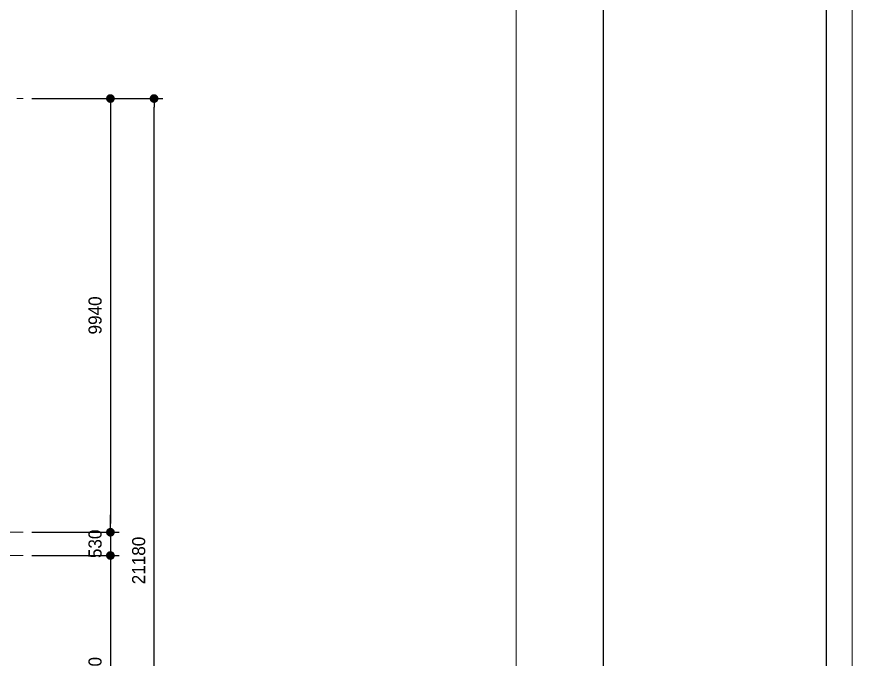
# Model space of a CAD drawing. Header units: millimetres. Extents: x -396231 to 224016, y 0 to 56679.
# Drawn here: x -65134 to -45984, y 27214 to 41946 of the extents above; entities that cross this region are included whole.
import ezdxf

# ---------------------------------------------------------------- set-up
doc = ezdxf.new("R2010")
doc.units = ezdxf.units.MM
doc.linetypes.add('HIDDEN', pattern=[9.525, 6.35, -3.175])
doc.layers.add('dim', color=7, linetype='Continuous')
doc.layers.add('exdim', color=1, linetype='HIDDEN', lineweight=9)
doc.layers.add('WIPCO', color=3, linetype='Continuous', lineweight=9)
doc.layers.add('Plot 설정선', color=251, linetype='Continuous', lineweight=9, plot=False)
doc.styles.add('WIPCO', font='')
doc.styles.get('WIPCO').set_extended_font_data('Dotum')
doc.dimstyles.new('WIPCO-DIM200', dxfattribs={"dimscale": 200, "dimtxt": 1.5, "dimasz": 1, "dimexe": 1, "dimexo": 1, "dimgap": 1, "dimtad": 1, "dimdec": 0, "dimrnd": 10, "dimzin": 0, "dimdsep": 46, "dimtxsty": 'WIPCO', "dimblk": 'DOT', "dimcen": 1, "dimdle": 2, "dimclrd": 256, "dimclre": 256, "dimclrt": 256, "dimadec": 0, "dimazin": 0, "dimtfac": 1, "dimtdec": 0, "dimtix": 1, "dimtmove": 2, "dimatfit": 3, "dimldrblk": 'DOT', "dimfxl": 0, "dimtolj": 1, "dimtzin": 0, "dimarcsym": 0})

# ---------------------------------------------------------------- blocks, each defined once
blk = doc.blocks.new('_Dot')
at = {"color": 0, "linetype": 'ByBlock', "lineweight": -2}
blk.add_line((-0.5, 0), (-1, 0), dxfattribs=at)
at = {"color": 0, "linetype": 'ByBlock', "const_width": 0.5}
blk.add_lwpolyline([(-0.25, 0, 1), (0.25, 0, 1)], format="xyb", close=True, dxfattribs=at)
blk = doc.blocks.new('*D203')
at = {"layer": 'DEFPOINTS', "color": 0}
for p in [(-64987, 40070), (-64987, 30127), (-62987, 30127)]:
    blk.add_point(p, dxfattribs=at)
at = {"layer": 'dim', "lineweight": -2}
for p, q in [((-64787, 40070), (-62787, 40070)), ((-62987, 39870), (-62987, 30327)), ((-64787, 30127), (-62787, 30127))]:
    blk.add_line(p, q, dxfattribs=at)
at = {"layer": 'dim', "lineweight": -2, "xscale": 200, "yscale": 200, "zscale": 200}
for p, rotation in [((-62987, 40070), 90), ((-62987, 30127), 270)]:
    blk.add_blockref('_Dot', p, dxfattribs=dict(at, rotation=rotation))
at = {"layer": 'dim', "insert": (-63337, 35098), "char_height": 300, "attachment_point": 5, "rotation": 90, "style": 'WIPCO'}
blk.add_mtext('\\A1;9940', dxfattribs=at)
blk = doc.blocks.new('*D204')
at = {"layer": 'DEFPOINTS', "color": 0}
for p in [(-64987, 30127), (-64987, 29594), (-62987, 29594)]:
    blk.add_point(p, dxfattribs=at)
at = {"layer": 'dim', "lineweight": -2}
for p, q in [((-62987, 30327), (-62987, 30527)), ((-64787, 30127), (-62787, 30127)), ((-62987, 30127), (-62987, 29594)), ((-64787, 29594), (-62787, 29594)), ((-62987, 29394), (-62987, 29194))]:
    blk.add_line(p, q, dxfattribs=at)
at = {"layer": 'dim', "lineweight": -2, "xscale": 200, "yscale": 200, "zscale": 200}
for p, rotation in [((-62987, 30127), 270), ((-62987, 29594), 90)]:
    blk.add_blockref('_Dot', p, dxfattribs=dict(at, rotation=rotation))
at = {"layer": 'dim', "insert": (-63337, 29861), "char_height": 300, "attachment_point": 5, "rotation": 90, "style": 'WIPCO'}
blk.add_mtext('\\A1;530', dxfattribs=at)
blk = doc.blocks.new('*D205')
at = {"layer": 'DEFPOINTS', "color": 0}
for p in [(-64987, 29594), (-64987, 24068), (-62987, 24068)]:
    blk.add_point(p, dxfattribs=at)
at = {"layer": 'dim', "lineweight": -2}
for p, q in [((-64787, 29594), (-62787, 29594)), ((-62987, 29394), (-62987, 24268)), ((-64787, 24068), (-62787, 24068))]:
    blk.add_line(p, q, dxfattribs=at)
at = {"layer": 'dim', "lineweight": -2, "xscale": 200, "yscale": 200, "zscale": 200}
for p, rotation in [((-62987, 29594), 90), ((-62987, 24068), 270)]:
    blk.add_blockref('_Dot', p, dxfattribs=dict(at, rotation=rotation))
at = {"layer": 'dim', "insert": (-63337, 26831), "char_height": 300, "attachment_point": 5, "rotation": 90, "style": 'WIPCO'}
blk.add_mtext('\\A1;5530', dxfattribs=at)
blk = doc.blocks.new('*D188')
at = {"layer": 'DEFPOINTS', "color": 0}
for p in [(-64987, 40070), (-61987, 40070), (-64987, 18888)]:
    blk.add_point(p, dxfattribs=at)
at = {"layer": 'dim', "lineweight": -2}
for p, q in [((-64787, 40070), (-61787, 40070)), ((-61987, 19088), (-61987, 39870)), ((-64787, 18888), (-61787, 18888))]:
    blk.add_line(p, q, dxfattribs=at)
at = {"layer": 'dim', "lineweight": -2, "xscale": 200, "yscale": 200, "zscale": 200}
for p, rotation in [((-61987, 40070), 90), ((-61987, 18888), 270)]:
    blk.add_blockref('_Dot', p, dxfattribs=dict(at, rotation=rotation))
at = {"layer": 'dim', "insert": (-62337, 29479), "char_height": 300, "attachment_point": 5, "rotation": 90, "style": 'WIPCO'}
blk.add_mtext('\\A1;21180', dxfattribs=at)

msp = doc.modelspace()

# ---------------------------------------------------------------- linework, layer by layer
at = {"layer": 'exdim', "ltscale": 100}
for p, q in [((-67986.6, 40069.6), (-64986.6, 40069.6)), ((-64986.6, 30127.4), (-67986.6, 30127.4)), ((-64986.6, 29594.4), (-67986.6, 29594.4))]:
    msp.add_line(p, q, dxfattribs=at)
at = {"layer": 'Plot 설정선'}
msp.add_lwpolyline([(-126230.7, 56678.6), (-126230.7, 0), (-126230.7, 56678.6), (-45983.7, 56678.6), (-126230.7, 56678.6), (-126230.7, 0), (-126230.7, 56678.6), (-45983.7, 56678.6), (-45983.7, 0), (-126230.7, 0), (-45983.7, 0), (-45983.7, 56678.6), (-45983.7, 0), (-126230.7, 0)], dxfattribs=at)
msp.add_lwpolyline([(-123630.7, 54078.6), (-53688.3, 54078.6), (-53688.3, 2600), (-123630.7, 2600)], close=True, dxfattribs=at)
at = {"layer": 'WIPCO', "color": 3, "lineweight": -3}
msp.add_lwpolyline([(-46583.7, 600), (-125630.7, 600), (-125630.7, 56078.6), (-46583.7, 56078.6)], close=True, dxfattribs=at)
msp.add_lwpolyline([(-51688.3, 600), (-51688.3, 56078.6)], dxfattribs=at)

# ---------------------------------------------------------------- dimensions: what is measured, and where the dimension line sits
at = {"layer": 'dim'}
for base, p1, p2, picture, middle in [((-62986.6, 30127.4), (-64986.6, 40069.6), (-64986.6, 30127.4), '*D203', (-63336.8, 35098.5)), ((-61986.6, 40069.6), (-64986.6, 18888.4), (-64986.6, 40069.6), '*D188', (-62336.8, 29479)), ((-62986.6, 29594.4), (-64986.6, 30127.4), (-64986.6, 29594.4), '*D204', (-63336.8, 29860.9)), ((-62986.6, 24068.3), (-64986.6, 29594.4), (-64986.6, 24068.3), '*D205', (-63336.8, 26831.4))]:
    dim = msp.add_linear_dim(base=base, p1=p1, p2=p2, angle=90, dimstyle='WIPCO-DIM200', dxfattribs=at)
    dim.commit()
    dim.dimension.update_dxf_attribs({"geometry": picture, "text_midpoint": middle})

doc.saveas('drawing.dxf')
